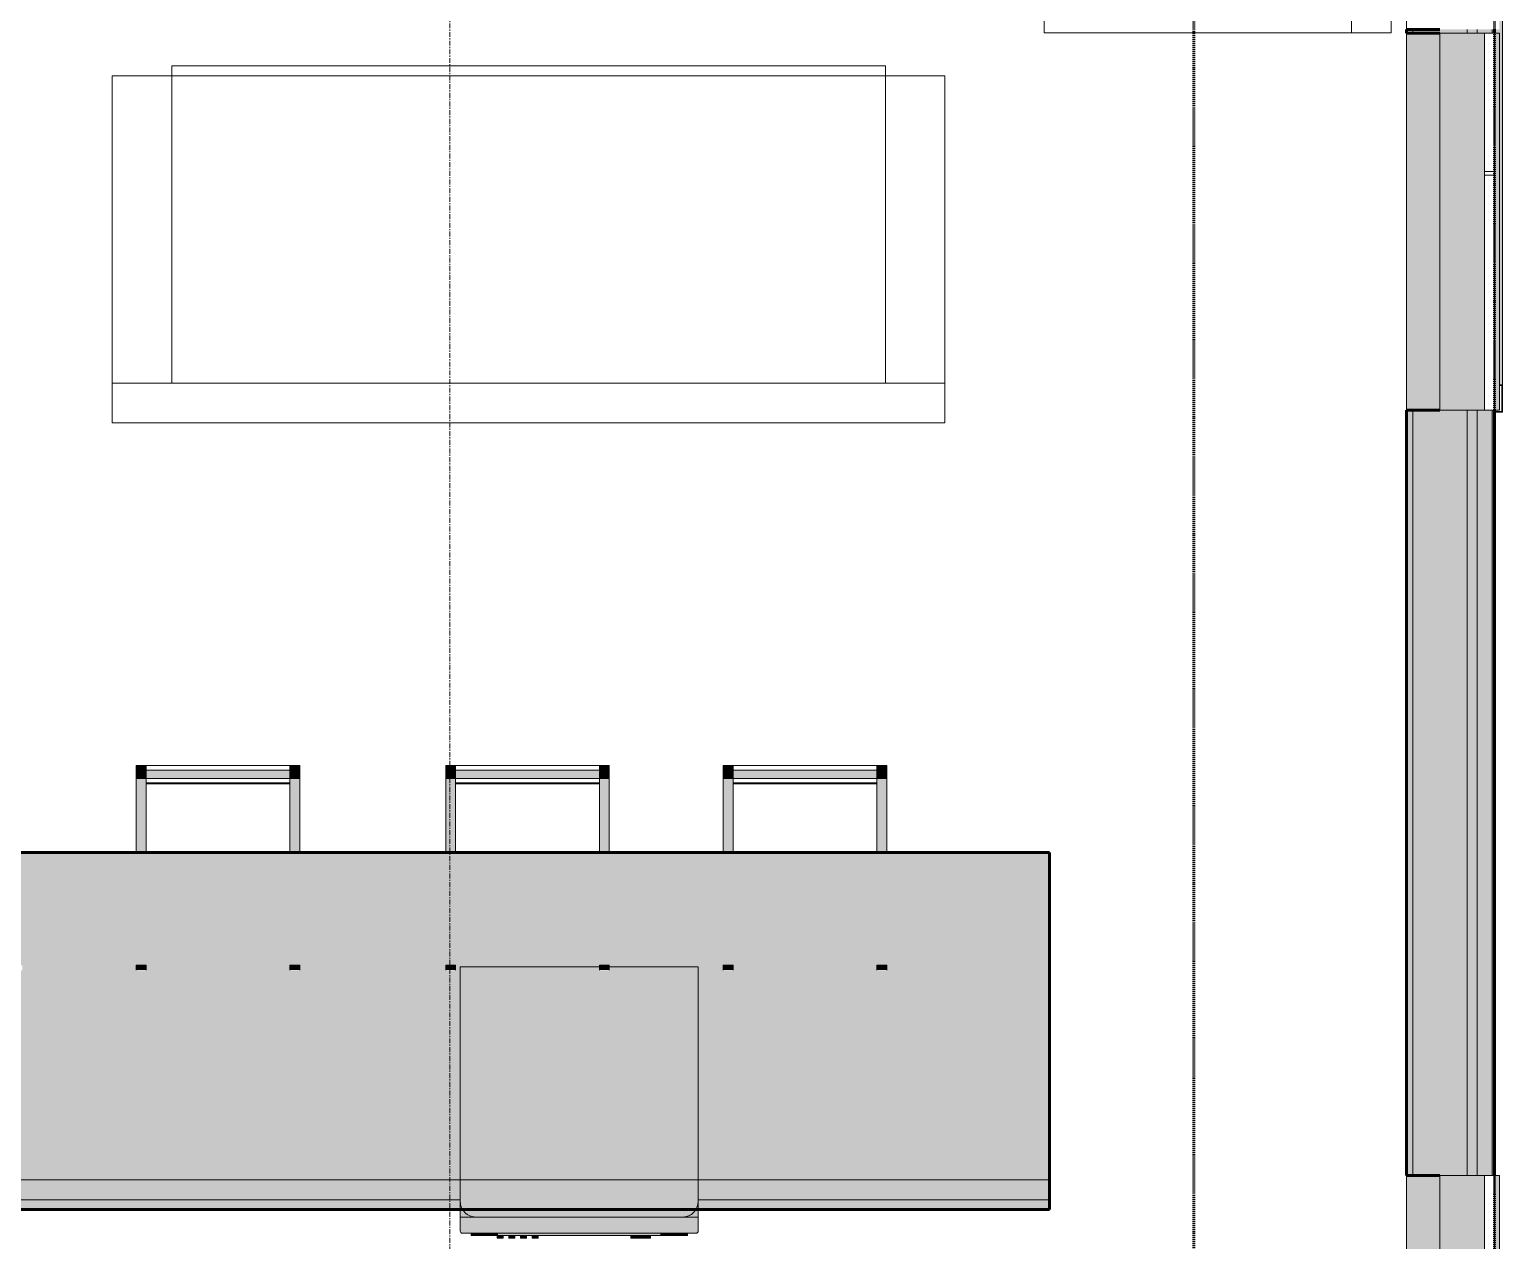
# Model space of a CAD drawing. Header units: inches. Extents: x -4061 to -1937, y 10959 to 12323.
# Drawn here: x -2215.7 to -2067.1, y 11925.8 to 12048 of the extents above; entities that cross this region are included whole.
import ezdxf

# ---------------------------------------------------------------- set-up
doc = ezdxf.new("R2010")
doc.units = ezdxf.units.IN
doc.header["$MEASUREMENT"] = 0
doc.linetypes.add('Dash 1_16_', pattern=[0.125, 0.0625, -0.0625])
doc.linetypes.add('Grid Line 1_2_', pattern=[0.875, 0.5, -0.125, 0.125, -0.125])
for name, color, linetype, lineweight in [('0-1', 7, 'Continuous', 5), ('0-2', 250, 'Continuous', 9), ('A-GLAZ-1', 27, 'Continuous', 18), ('A-GLAZ-2', 7, 'Continuous', 18), ('A-GLAZ-4', 251, 'Continuous', 9), ('A-GLAZ-CWMG-1', 247, 'Continuous', 9), ('A-GLAZ-CWMG-2', 250, 'Continuous', 9), ('A-WALL-1', 8, 'Continuous', 5), ('A-WALL-2', 10, 'Continuous', 60), ('A-WALL-3', 7, 'Continuous', 18), ('A-WALL-4', 254, 'Continuous', 5), ('A-WALL-PATT-2', 55, 'Continuous', 9), ('A-WALL-PATT-3', 43, 'Continuous', 9), ('A-WALL-PATT-4', 53, 'Continuous', 9), ('C-PROP-LINE-2', 91, 'Dash 1_16_', 60), ('I-FURN', 30, 'Continuous', 9), ('I-FURN-1', 250, 'Continuous', 9), ('I-FURN-2', 71, 'Continuous', 9), ('Q-CASE-1', 53, 'Continuous', 9), ('Q-CASE-2', 10, 'Continuous', 60), ('Q-CASE-3', 250, 'Continuous', 9), ('Q-SPCQ-1', 250, 'Continuous', 9), ('Q-SPCQ-2', 55, 'Continuous', 9), ('S-GRID-1', 1, 'Grid Line 1_2_', 9)]:
    doc.layers.add(name, color=color, linetype=linetype, lineweight=lineweight)

# ---------------------------------------------------------------- blocks, each defined once
blk = doc.blocks.new('Couch-Both_Arms-Generic - 1-1352606-ENLARGED RCP - 2ND FLOOR PLAN - EAST')
at = {"layer": 'I-FURN'}
for p, q in [((-42, 13.5), (42, 13.5)), ((-36, 13.5), (-42, 13.5)), ((-42, 13.5), (-42, -17.5)), ((36, 13.5), (-36, 13.5)), ((-36, 13.5), (-36, -18.5)), ((-36, -17.5), (-36, 13.5)), ((36, -18.5), (36, 13.5)), ((42, 13.5), (36, 13.5)), ((36, 13.5), (36, -17.5)), ((42, -17.5), (42, 13.5)), ((-42, -17.5), (-36, -17.5)), ((36, -17.5), (42, -17.5)), ((-36, -18.5), (36, -18.5))]:
    blk.add_line(p, q, dxfattribs=at)
at = {"layer": 'I-FURN-1'}
for p, q in [((42, 17.5), (-42, 17.5)), ((-42, 17.5), (-42, -17.5)), ((42, -17.5), (42, 17.5)), ((-42, -17.5), (42, -17.5))]:
    blk.add_line(p, q, dxfattribs=at)
blk = doc.blocks.new('Couch-Both_Arms-Generic - 2-1352635-ENLARGED RCP - 2ND FLOOR PLAN - EAST')
at = {"layer": 'I-FURN'}
for p, q in [((-24, 13.5), (24, 13.5)), ((-18, 13.5), (-24, 13.5)), ((-24, 13.5), (-24, -17.5)), ((18, 13.5), (-18, 13.5)), ((-18, 13.5), (-18, -18.5)), ((-18, -17.5), (-18, 13.5)), ((18, -18.5), (18, 13.5)), ((24, 13.5), (18, 13.5)), ((18, 13.5), (18, -17.5)), ((24, -17.5), (24, 13.5)), ((-24, -17.5), (-18, -17.5)), ((18, -17.5), (24, -17.5)), ((-18, -18.5), (18, -18.5))]:
    blk.add_line(p, q, dxfattribs=at)
at = {"layer": 'I-FURN-1'}
for p, q in [((24, 17.5), (-24, 17.5)), ((-24, 17.5), (-24, -17.5)), ((24, -17.5), (24, 17.5)), ((-24, -17.5), (24, -17.5))]:
    blk.add_line(p, q, dxfattribs=at)
blk = doc.blocks.new('Dishwasher_15404 - 34_ counter-V22-ENLARGED RCP - 2ND FLOOR PLAN - EAST')
at = {"layer": 'Q-SPCQ-2'}
for points in [[(25.25, -21.66), (25.25, -1.57), (25.17, -1.1), (24.98, -0.71), (24.74, -0.42), (24.46, -0.21), (24.08, -0.05), (23.55, 0), (21.5, 0), (21.5, -24), (23.68, -24), (24.08, -23.95), (24.46, -23.79), (24.83, -23.48), (25.07, -23.15), (25.2, -22.77), (25.25, -22.43)], [(25, -0.74), (24.96, -0.67), (24.98, -0.71)], [(26.87, -23.8), (26.87, -0.15), (26.82, -0.06), (26.68, 0), (25.25, 0), (25.25, -24), (26.73, -23.98), (26.82, -23.94)], [(27.12, -1.09), (26.87, -1.09), (26.87, -2.61), (27.12, -2.61)], [(27.12, -2.61), (26.87, -2.63), (26.87, -3.81), (27.12, -3.81), (27.12, -2.78)], [(27.12, -6.33), (27.12, -3.81), (26.87, -3.81), (26.87, -20.19), (27.12, -20.19), (27.12, -14)], [(27.37, -5.81), (27.37, -4.82), (27.12, -4.82), (27.12, -5.81)], [(27.37, -6.66), (27.37, -5.81), (27.12, -5.81), (27.12, -6.79), (27.37, -6.79), (27.37, -6.76)], [(27.37, -16.15), (27.12, -16.15), (27.12, -16.74), (27.37, -16.74)], [(27.37, -17.92), (27.37, -17.33), (27.12, -17.33), (27.12, -17.92)], [(27.37, -19.1), (27.37, -18.51), (27.12, -18.51), (27.12, -19.1)], [(27.12, -20.19), (26.87, -20.19), (26.87, -21.39), (27.12, -21.39), (27.12, -20.48)], [(27.37, -20.15), (27.37, -19.69), (27.12, -19.69), (27.12, -20.28), (27.37, -20.28), (27.37, -20.19)], [(27.12, -22.91), (27.12, -21.39), (26.87, -21.39), (26.9, -22.91)]]:
    blk.add_hatch(color=256, dxfattribs=at).paths.add_polyline_path(points, flags=0)
h = blk.add_hatch(color=256, dxfattribs=at)
h.paths.add_polyline_path([(25.25, -24), (25.25, -22.43), (25.2, -22.83), (24.96, -23.33), (24.74, -23.58), (24.46, -23.79), (24.08, -23.95), (23.68, -24), (24.75, -24)], flags=0)
h.paths.add_polyline_path([(25.25, -1), (25.25, 0), (23.68, 0), (24.08, -0.05), (24.46, -0.21), (24.83, -0.52), (25.04, -0.79), (25.22, -1.25), (25.25, -1.31), (25.25, -1.17)], flags=0)
at = {"layer": 'Q-SPCQ-1'}
for p, q in [((0, -8.97), (0, 0)), ((0, 0), (23.68, 0)), ((23.68, 0), (25.25, 0)), ((25.25, 0), (26.68, 0)), ((25.25, 0), (25.25, -1.57)), ((26.87, -0.2), (26.87, -23.8)), ((27.12, -1.09), (26.87, -1.09)), ((27.12, -2.61), (27.12, -1.09)), ((25.25, -1.57), (25.25, -22.43)), ((27.12, -3.81), (27.12, -2.61)), ((27.12, -20.19), (27.12, -3.81)), ((27.37, -4.82), (27.12, -4.82)), ((27.37, -5.81), (27.37, -4.82)), ((27.37, -6.79), (27.37, -5.81)), ((27.12, -6.79), (27.37, -6.79)), ((0, -24), (0, -9.97)), ((27.37, -16.15), (27.12, -16.15)), ((27.37, -16.74), (27.37, -16.15)), ((27.37, -16.74), (27.12, -16.74)), ((27.37, -17.33), (27.12, -17.33)), ((27.37, -17.92), (27.37, -17.33)), ((27.37, -17.92), (27.12, -17.92)), ((27.37, -18.51), (27.12, -18.51)), ((27.37, -19.1), (27.12, -19.1)), ((27.37, -19.1), (27.37, -18.51)), ((27.37, -19.69), (27.12, -19.69)), ((27.12, -21.39), (27.12, -20.19)), ((27.37, -20.28), (27.12, -20.28)), ((27.37, -20.28), (27.37, -19.69)), ((27.12, -22.91), (27.12, -21.39)), ((25.25, -22.43), (25.25, -24)), ((27.12, -22.91), (26.87, -22.91)), ((23.68, -24), (0, -24)), ((25.25, -24), (23.68, -24)), ((26.68, -24), (25.25, -24))]:
    blk.add_line(p, q, dxfattribs=at)
for centre, radius, start, end in [((26.68, -0.2), 0.197, 0, 90), ((23.68, -1.57), 1.57, 0, 90), ((23.68, -1.57), 1.57, 32.077, 42.3359), ((23.68, -1.57), 1.57, 17.8182, 27.5266), ((23.68, -1.57), 1.57, 0, 13.6425), ((26.68, -0.2), 0.197, 15, 75), ((23.68, -22.43), 1.57, 270, 0), ((23.68, -22.43), 1.57, 317.6641, 327.923), ((23.68, -22.43), 1.57, 332.4734, 342.1818), ((23.68, -22.43), 1.57, 346.3575, 0), ((26.68, -23.8), 0.197, 270, 0)]:
    blk.add_arc(centre, radius, start, end, dxfattribs=at)
blk = doc.blocks.new('OD_CW_Base Cabinet - OD_CW_Base Cabinet-2044984-ENLARGED RCP - 2ND FLOOR PLAN - EAST')
at = {"layer": 'Q-CASE-1'}
h = blk.add_hatch(color=256, dxfattribs=at)
h.paths.add_polyline_path([(36.19, 12), (0.74, 12), (0.74, 11), (36.19, 11), (36.19, 11.96)], flags=0)
h.paths.add_polyline_path([(134.49, 12), (60.19, 12), (60.19, 11), (138.27, 11), (138.27, 12)], flags=0)
h = blk.add_hatch(color=256, dxfattribs=at)
h.paths.add_polyline_path([(11.86, 11), (0.74, 11), (0.74, 9), (36.19, 9), (36.19, 11), (27.19, 11)], flags=0)
h.paths.add_polyline_path([(134.49, 11), (60.19, 11), (60.19, 9), (138.27, 9), (138.27, 11)], flags=0)
h = blk.add_hatch(color=256, dxfattribs=at)
h.paths.add_polyline_path([(73.18, 9), (0.74, 9), (0.74, -24), (138.27, -24), (138.27, 9), (76.38, 9)], flags=0)
h.paths.add_polyline_path([(92.88, -12.14), (92.88, -12.64), (91.88, -12.64), (91.88, -12.14)], flags=0)
h.paths.add_polyline_path([(77.38, -12.14), (77.38, -12.64), (76.38, -12.64), (76.38, -12.14)], flags=0)
h.paths.add_polyline_path([(120.88, -12.14), (120.88, -12.64), (119.88, -12.64), (119.88, -12.14)], flags=0)
h.paths.add_polyline_path([(61.66, -12.14), (61.66, -12.64), (60.66, -12.64), (60.66, -12.14)], flags=0)
h.paths.add_polyline_path([(105.38, -12.14), (105.38, -12.64), (104.38, -12.64), (104.38, -12.14)], flags=0)
h.paths.add_polyline_path([(46.16, -12.14), (46.16, -12.64), (45.16, -12.64), (45.16, -12.14)], flags=0)
h.paths.add_polyline_path([(33.66, -12.14), (33.66, -12.64), (32.66, -12.64), (32.66, -12.14)], flags=0)
h.paths.add_polyline_path([(18.16, -12.14), (18.16, -12.64), (17.16, -12.64), (17.16, -12.14)], flags=0)
at = {"layer": 'Q-CASE-2'}
for p, q in [((0.74, -24), (0.74, 12)), ((0.74, 12), (138.27, 12)), ((138.27, 12), (138.27, -24)), ((138.27, -24), (0.74, -24))]:
    blk.add_line(p, q, dxfattribs=at)
at = {"layer": 'Q-CASE-3'}
for p, q in [((0.74, 12), (0.74, 11)), ((36.19, 12), (0.74, 12)), ((138.27, 12), (60.19, 12)), ((138.27, 11), (138.27, 12)), ((36.19, 11), (0.74, 11)), ((0.74, 11), (0.74, 9)), ((36.19, 11), (0.74, 11)), ((138.27, 11), (60.19, 11)), ((138.27, 11), (60.19, 11)), ((138.27, 9), (138.27, 11)), ((0.74, 9), (0.74, -24)), ((138.27, 9), (0.74, 9)), ((138.27, -24), (138.27, 9)), ((138.27, -24), (0.74, -24))]:
    blk.add_line(p, q, dxfattribs=at)
blk = doc.blocks.new('Bar_Stool_6722_1_ - Bar_Stool_6722_1_-V20-ENLARGED RCP - 2ND FLOOR PLAN - EAST')
at = {"layer": 'I-FURN-2'}
for points in [[(16, 0), (15.5, 0), (15.5, -0.75), (16.5, -0.75), (16.5, 0)], [(0, 0), (0, -0.75), (1, -0.75), (1, 0)], [(0, -0.75), (0, -1.3), (1, -1.3), (1, -0.75)], [(0, -1.3), (0, -8.78), (1, -8.78), (1, -1.3)], [(15.5, -0.46), (1, -0.46), (1, -1.3), (15.5, -1.3), (15.5, -0.75)], [(15.5, -0.75), (15.5, -1.3), (16.5, -1.3), (16.5, -0.75), (16, -0.75)], [(15.5, -1.3), (15.5, -8.78), (16.5, -8.78), (16.5, -1.3), (16, -1.3)], [(0, -20.13), (0, -20.14), (1, -20.13)], [(0, -20.14), (0, -20.63), (1, -20.63), (1, -20.14)], [(15.5, -20.13), (15.5, -20.14), (16.5, -20.13)], [(15.5, -20.14), (15.5, -20.63), (16.5, -20.63), (16.5, -20.14)]]:
    blk.add_hatch(color=256, dxfattribs=at).paths.add_polyline_path(points, flags=0)
at = {"layer": 'I-FURN-1'}
for p, q in [((0, 0), (0, -0.75)), ((0, 0), (1, 0)), ((1, -0.75), (1, 0)), ((0, -0.75), (0, -1.3)), ((1, -0.75), (0, -0.75)), ((0, -1.3), (0, -8.78)), ((1, -1.3), (0, -1.3)), ((15.5, 0), (1, 0)), ((15.5, -0.46), (1, -0.46)), ((1, -1.3), (1, -0.75)), ((1, -1.3), (15.5, -1.3)), ((1, -8.78), (1, -1.3)), ((15.5, 0), (15.5, -0.75)), ((15.5, 0), (16.5, 0)), ((15.5, -0.75), (15.5, -1.3)), ((16.5, -0.75), (15.5, -0.75)), ((15.5, -1.3), (15.5, -8.78)), ((16.5, -1.3), (15.5, -1.3)), ((16.5, -0.75), (16.5, 0)), ((16.5, -1.3), (16.5, -0.75)), ((16.5, -8.78), (16.5, -1.3)), ((15.5, -1.73), (1, -1.73)), ((15.5, -1.83), (1, -1.83)), ((0, -20.14), (0, -20.63)), ((1, -20.14), (0, -20.14)), ((1, -20.63), (1, -20.14)), ((15.5, -20.14), (15.5, -20.63)), ((16.5, -20.14), (15.5, -20.14)), ((16.5, -20.63), (16.5, -20.14))]:
    blk.add_line(p, q, dxfattribs=at)
blk = doc.blocks.new('Bar_Stool_6722_1_ - Bar_Stool_6722_1_-V14-ENLARGED RCP - 2ND FLOOR PLAN - EAST')
at = {"layer": 'I-FURN-2'}
for points in [[(1, 20.63), (0, 20.63), (0, 20.14), (1, 20.14)], [(16.5, 20.63), (15.5, 20.63), (15.5, 20.14), (16.5, 20.14)], [(16.5, 20.13), (16.5, 20.14), (16.05, 20.13)], [(1, 1.3), (1, 8.78), (0, 8.78), (0, 1.3)], [(16.5, 8.08), (16.5, 8.78), (15.5, 8.78), (15.5, 1.3), (16.5, 1.3)], [(1, 0.75), (1, 1.3), (0, 1.3), (0, 0.75), (1, 0.75)], [(1, 0.46), (1, 0.75), (0, 0.75), (0, 0), (1, 0)], [(15.5, 0.94), (15.5, 1.3), (1, 1.3), (1, 0.46), (15.5, 0.46), (15.5, 0.75)], [(16.5, 0.75), (16.5, 1.3), (15.5, 1.3), (15.5, 0.75), (16.05, 0.75)], [(16.5, 0), (16.5, 0.75), (15.5, 0.75), (15.5, 0), (16.05, 0)]]:
    blk.add_hatch(color=256, dxfattribs=at).paths.add_polyline_path(points, flags=0)
at = {"layer": 'I-FURN-1'}
for p, q in [((0, 20.63), (0, 20.14)), ((0, 20.14), (1, 20.14)), ((1, 20.14), (1, 20.63)), ((15.5, 20.63), (15.5, 20.14)), ((15.5, 20.14), (16.5, 20.14)), ((16.5, 20.14), (16.5, 20.63)), ((0, 8.78), (0, 1.3)), ((1, 1.3), (1, 8.78)), ((15.5, 8.78), (15.5, 1.3)), ((16.5, 1.3), (16.5, 8.78)), ((1, 1.83), (15.5, 1.83)), ((1, 1.73), (15.5, 1.73)), ((0, 1.3), (1, 1.3)), ((0, 1.3), (0, 0.75)), ((0, 0.75), (0, 0)), ((0, 0.75), (1, 0.75)), ((15.5, 1.3), (1, 1.3)), ((1, 0.75), (1, 1.3)), ((1, 0), (1, 0.75)), ((1, 0.46), (15.5, 0.46)), ((15.5, 1.3), (16.5, 1.3)), ((15.5, 1.3), (15.5, 0.75)), ((15.5, 0.75), (15.5, 0)), ((15.5, 0.75), (16.5, 0.75)), ((16.5, 0), (15.5, 0)), ((16.5, 0.75), (16.5, 1.3)), ((16.5, 0), (16.5, 0.75)), ((1, 0), (0, 0)), ((1, 0), (15.5, 0))]:
    blk.add_line(p, q, dxfattribs=at)
blk = doc.blocks.new('Bar_Stool_6722_1_ - Bar_Stool_6722_1_-V15-ENLARGED RCP - 2ND FLOOR PLAN - EAST')
at = {"layer": 'I-FURN-2'}
for points in [[(1, 20.63), (0, 20.63), (0, 20.14), (1, 20.14)], [(16.5, 20.63), (15.5, 20.63), (15.5, 20.14), (16.5, 20.14)], [(1, 1.3), (1, 8.78), (0, 8.78), (0, 1.3)], [(16.5, 1.3), (16.5, 8.78), (15.5, 8.78), (15.5, 1.3)], [(1, 0.75), (1, 1.3), (0, 1.3), (0, 0.75), (1, 0.75)], [(1, 0.46), (1, 0.75), (0, 0.75), (0, 0), (1, 0)], [(15.5, 0.94), (15.5, 1.3), (1, 1.3), (1, 0.46), (15.5, 0.46), (15.5, 0.75)], [(16.5, 1.3), (15.5, 1.3), (15.5, 0.75), (16.5, 0.75), (16.5, 0.94)], [(16.5, 0.46), (16.5, 0.75), (15.5, 0.75), (15.5, 0), (16.5, 0)]]:
    blk.add_hatch(color=256, dxfattribs=at).paths.add_polyline_path(points, flags=0)
at = {"layer": 'I-FURN-1'}
for p, q in [((0, 20.63), (0, 20.14)), ((0, 20.14), (1, 20.14)), ((1, 20.14), (1, 20.63)), ((15.5, 20.63), (15.5, 20.14)), ((15.5, 20.14), (16.5, 20.14)), ((16.5, 20.14), (16.5, 20.63)), ((0, 8.78), (0, 1.3)), ((1, 1.3), (1, 8.78)), ((15.5, 8.78), (15.5, 1.3)), ((16.5, 1.3), (16.5, 8.78)), ((1, 1.83), (15.5, 1.83)), ((1, 1.73), (15.5, 1.73)), ((0, 1.3), (1, 1.3)), ((0, 1.3), (0, 0.75)), ((0, 0.75), (0, 0)), ((0, 0.75), (1, 0.75)), ((15.5, 1.3), (1, 1.3)), ((1, 0.75), (1, 1.3)), ((1, 0), (1, 0.75)), ((1, 0.46), (15.5, 0.46)), ((15.5, 1.3), (16.5, 1.3)), ((15.5, 1.3), (15.5, 0.75)), ((15.5, 0.75), (15.5, 0)), ((15.5, 0.75), (16.5, 0.75)), ((16.5, 0), (15.5, 0)), ((16.5, 0.75), (16.5, 1.3)), ((16.5, 0), (16.5, 0.75)), ((1, 0), (0, 0)), ((1, 0), (15.5, 0))]:
    blk.add_line(p, q, dxfattribs=at)
blk = doc.blocks.new('CTR - 1st Phase - Unit Layouts_rvt-1-ENLARGED RCP - 2ND FLOOR PLAN - EAST')
at = {"layer": '0-2'}
for name, p, rotation in [('Couch-Both_Arms-Generic - 2-1352635-ENLARGED RCP - 2ND FLOOR PLAN - EAST', (-2095.86, 12071.64), 270.0000000000076), ('Couch-Both_Arms-Generic - 1-1352606-ENLARGED RCP - 2ND FLOOR PLAN - EAST', (-2165.36, 12025.81), 180), ('Bar_Stool_6722_1_ - Bar_Stool_6722_1_-V15-ENLARGED RCP - 2ND FLOOR PLAN - EAST', (-2157.22, 11973.73), 180), ('Bar_Stool_6722_1_ - Bar_Stool_6722_1_-V14-ENLARGED RCP - 2ND FLOOR PLAN - EAST', (-2129.22, 11973.73), 180), ('OD_CW_Base Cabinet - OD_CW_Base Cabinet-2044984-ENLARGED RCP - 2ND FLOOR PLAN - EAST', (-2112.06, 11940.95), 180), ('Dishwasher_15404 - 34_ counter-V22-ENLARGED RCP - 2ND FLOOR PLAN - EAST', (-2148.25, 11953.45), 270.0000000001183)]:
    blk.add_blockref(name, p, dxfattribs=dict(at, rotation=rotation))
blk.add_blockref('Bar_Stool_6722_1_ - Bar_Stool_6722_1_-V20-ENLARGED RCP - 2ND FLOOR PLAN - EAST', (-2204.94, 11973.73), dxfattribs=at)
blk = doc.blocks.new('Rectangular Mullion - Profile_Polycarbonate_Lower-1873244-ENLARGED RCP - 2ND FLOOR PLAN - EAST')
at = {"layer": 'A-GLAZ-CWMG-1'}
blk.add_hatch(color=256, dxfattribs=at).paths.add_polyline_path([(-2067.11, 12012.14), (-2067.11, 12114.34), (-2067.92, 12114.34), (-2067.92, 12086), (-2067.42, 12086), (-2067.42, 12047.98), (-2067.92, 12047.98), (-2067.92, 12047.6), (-2067.42, 12047.6), (-2067.42, 12012.14)], flags=0)
at = {"layer": 'A-GLAZ-CWMG-2'}
for p, q in [((-2067.11, 12114.34), (-2067.92, 12114.34)), ((-2067.11, 12012.14), (-2067.11, 12114.34)), ((-2067.42, 12012.14), (-2067.11, 12012.14))]:
    blk.add_line(p, q, dxfattribs=at)
blk = doc.blocks.new('Rectangular Mullion - Profile_Polycarbonate_right-1739823-ENLARGED RCP - 2ND FLOOR PLAN - EAST')
at = {"layer": 'A-GLAZ-CWMG-1'}
blk.add_hatch(color=256, dxfattribs=at).paths.add_polyline_path([(0, 1.29), (-2.75, 1.29), (-2.72, 0.97), (-2.69, 0.97), (-2.69, 1.22), (-0.06, 1.22), (-0.04, 0.47), (0, 0.47), (0, 1.22)], flags=0)
at = {"layer": 'A-GLAZ-CWMG-2'}
for p, q in [((-2.75, 0.97), (-2.75, 1.29)), ((-2.75, 1.29), (0, 1.29)), ((-0.06, 1.22), (-2.69, 1.22)), ((-2.69, 1.22), (-2.69, 0.97)), ((-0.06, 0.47), (-0.06, 1.22)), ((0, 1.29), (0, 0.47))]:
    blk.add_line(p, q, dxfattribs=at)
blk = doc.blocks.new('_THE_ WINDOW _ DOOR - Window - 2nd Floor - small-2154622-ENLARGED RCP - 2ND FLOOR PLAN - EAST')
at = {"layer": 'A-GLAZ-1'}
h = blk.add_hatch(color=256, dxfattribs=at)
h.paths.add_polyline_path([(-2.37, -1.06), (19.01, -1.03), (19.01, 3.44), (-19.01, 3.44), (-19.01, -1.06)], flags=0)
h.paths.add_polyline_path([(19.01, 4.44), (19.01, 4.94), (-19.01, 4.94), (-19.01, 4.44)], flags=0)
at = {"layer": 'A-GLAZ-4'}
h = blk.add_hatch(dxfattribs=at)
h.set_pattern_fill('FP_10', color=256, style=0, pattern_type=2)
h.set_pattern_definition([(0, (25.74, -0.166), (-38.4, -76.8), [0.392, -38.007]), (0, (25.74, -0.56), (-38.4, -76.8), [0.392, -38.007]), (0, (25.74, -9.766), (-38.4, -76.8), [0.392, -38.007]), (0, (25.74, -10.16), (-38.4, -76.8), [0.392, -38.007]), (0, (25.74, -19.366), (-38.4, -76.8), [0.392, -38.007]), (0, (25.74, -19.76), (-38.4, -76.8), [0.392, -38.007]), (0, (25.74, -28.966), (-38.4, -76.8), [0.392, -38.007]), (0, (25.74, -29.36), (-38.4, -76.8), [0.392, -38.007]), (0, (25.74, -38.566), (-38.4, -76.8), [0.393, -38.008]), (0, (25.74, -38.96), (-38.4, -76.8), [0.393, -38.008]), (0, (25.74, -48.166), (-38.4, -76.8), [0.393, -38.008]), (0, (25.74, -48.56), (-38.4, -76.8), [0.393, -38.008]), (0, (25.74, -57.766), (-38.4, -76.8), [0.393, -38.008]), (0, (25.74, -58.16), (-38.4, -76.8), [0.393, -38.008]), (0, (25.74, -67.366), (-38.4, -76.8), [0.393, -38.008]), (0, (25.74, -67.76), (-38.4, -76.8), [0.393, -38.008]), (0, (60.64, -0.166), (-38.4, -76.8), [0.392, -38.007]), (0, (60.64, -0.56), (-38.4, -76.8), [0.392, -38.007]), (0, (60.64, -9.766), (-38.4, -76.8), [0.392, -38.007]), (0, (60.64, -10.16), (-38.4, -76.8), [0.392, -38.007]), (0, (60.64, -19.366), (-38.4, -76.8), [0.392, -38.007]), (0, (60.64, -19.76), (-38.4, -76.8), [0.392, -38.007]), (0, (60.64, -28.966), (-38.4, -76.8), [0.392, -38.007]), (0, (60.64, -29.36), (-38.4, -76.8), [0.392, -38.007]), (0, (60.64, -38.566), (-38.4, -76.8), [0.392, -38.007]), (0, (60.64, -38.96), (-38.4, -76.8), [0.392, -38.007]), (0, (60.64, -48.166), (-38.4, -76.8), [0.392, -38.007]), (0, (60.64, -48.56), (-38.4, -76.8), [0.392, -38.007]), (0, (60.64, -57.766), (-38.4, -76.8), [0.392, -38.007]), (0, (60.64, -58.16), (-38.4, -76.8), [0.392, -38.007]), (0, (60.64, -67.366), (-38.4, -76.8), [0.392, -38.007]), (0, (60.64, -67.76), (-38.4, -76.8), [0.392, -38.007]), (270, (24, 4.438), (-38.4, -2e-15), [76.8, 0, 0, 0]), (270, (24.375, 4.438), (-38.4, -2e-15), [76.8, 0, 0, 0]), (270, (25.74, -0.166), (-38.4, -2e-15), [0.392, -76.407]), (270, (25.74, -9.766), (-38.4, -2e-15), [0.392, -76.407]), (270, (25.74, -19.366), (-38.4, -2e-15), [0.392, -76.407]), (270, (25.74, -28.966), (-38.4, -2e-15), [0.392, -76.407]), (270, (25.74, -38.566), (-38.4, -2e-15), [0.392, -76.407]), (270, (25.74, -48.166), (-38.4, -2e-15), [0.392, -76.407]), (270, (25.74, -57.766), (-38.4, -2e-15), [0.392, -76.407]), (270, (25.74, -67.366), (-38.4, -2e-15), [0.392, -76.407]), (270, (26.134, -0.166), (-38.4, -2e-15), [0.392, -76.407]), (270, (26.134, -9.766), (-38.4, -2e-15), [0.392, -76.407]), (270, (26.134, -19.366), (-38.4, -2e-15), [0.392, -76.407]), (270, (26.134, -28.966), (-38.4, -2e-15), [0.392, -76.407]), (270, (26.134, -38.566), (-38.4, -2e-15), [0.392, -76.407]), (270, (26.134, -48.166), (-38.4, -2e-15), [0.392, -76.407]), (270, (26.134, -57.766), (-38.4, -2e-15), [0.392, -76.407]), (270, (26.134, -67.366), (-38.4, -2e-15), [0.392, -76.407]), (270, (60.64, -0.166), (-38.4, -2e-15), [0.392, -76.407]), (270, (60.64, -9.766), (-38.4, -2e-15), [0.393, -76.408]), (270, (60.64, -19.366), (-38.4, -2e-15), [0.393, -76.408]), (270, (60.64, -28.966), (-38.4, -2e-15), [0.392, -76.407]), (270, (60.64, -38.566), (-38.4, -2e-15), [0.392, -76.407]), (270, (60.64, -48.166), (-38.4, -2e-15), [0.392, -76.407]), (270, (60.64, -57.766), (-38.4, -2e-15), [0.392, -76.407]), (270, (60.64, -67.366), (-38.4, -2e-15), [0.392, -76.407]), (270, (61.034, -0.166), (-38.4, -2e-15), [0.392, -76.407]), (270, (61.034, -9.766), (-38.4, -2e-15), [0.393, -76.408]), (270, (61.034, -19.366), (-38.4, -2e-15), [0.393, -76.408]), (270, (61.034, -28.966), (-38.4, -2e-15), [0.392, -76.407]), (270, (61.034, -38.566), (-38.4, -2e-15), [0.392, -76.407]), (270, (61.034, -48.166), (-38.4, -2e-15), [0.392, -76.407]), (270, (61.034, -57.766), (-38.4, -2e-15), [0.392, -76.407]), (270, (61.034, -67.366), (-38.4, -2e-15), [0.392, -76.407]), (180, (62.4, 4.44), (-38.4, -76.8), [38.025, -0.375]), (180, (62.4, -5.16), (-38.4, -76.8), [38.025, -0.375]), (180, (62.4, -14.76), (-38.4, -76.8), [38.025, -0.375]), (180, (62.4, -24.36), (-38.4, -76.8), [38.025, -0.375]), (180, (62.4, -33.96), (-38.4, -76.8), [38.025, -0.375]), (180, (62.4, -43.56), (-38.4, -76.8), [38.025, -0.375]), (180, (62.4, -53.16), (-38.4, -76.8), [38.025, -0.375]), (180, (62.4, -62.76), (-38.4, -76.8), [38.025, -0.375])])
h.paths.add_polyline_path([(19.01, 3.44), (19.01, 4.44), (-19.01, 4.44), (-19.01, 3.44), (-17.76, 3.44)], flags=0)
at = {"layer": 'A-GLAZ-2'}
for p, q in [((-19.01, 4.94), (-19.01, 4.44)), ((-19.01, 4.94), (19.01, 4.94)), ((19.01, 4.94), (19.01, 4.44)), ((19.01, 4.44), (-19.01, 4.44)), ((-19.01, 4.44), (-19.01, 3.44)), ((-19.01, 3.44), (-19.01, -1.06)), ((-19.01, 3.44), (19.01, 3.44)), ((19.01, 4.44), (19.01, 3.44)), ((19.01, 3.44), (19.01, -1.06)), ((-19.01, -1.06), (19.01, -1.06))]:
    blk.add_line(p, q, dxfattribs=at)
blk = doc.blocks.new('CTR - 1st Phase - Shell_rvt-1-ENLARGED RCP - 2ND FLOOR PLAN - EAST')
at = {"layer": 'A-WALL-1'}
h = blk.add_hatch(color=256, dxfattribs=at)
h.paths.add_polyline_path([(-2069.58, 11249.14), (-2068.17, 11249.14), (-2068.17, 11279.98), (-2069.67, 11279.98), (-2069.67, 11249.14)], flags=0)
h.paths.add_polyline_path([(-2068.92, 11318), (-2068.17, 11318), (-2068.17, 11395.18), (-2069.67, 11395.18), (-2069.67, 11318)], flags=0)
h.paths.add_polyline_path([(-2068.17, 11433.2), (-2068.17, 11433.58), (-2069.67, 11433.58), (-2069.67, 11433.2), (-2068.92, 11433.2)], flags=0)
h.paths.add_polyline_path([(-2069.67, 11471.6), (-2068.17, 11471.6), (-2068.17, 11510.38), (-2069.67, 11510.38), (-2069.67, 11474.21)], flags=0)
h.paths.add_polyline_path([(-2068.17, 11548.4), (-2068.17, 11587.18), (-2069.67, 11587.18), (-2069.67, 11548.4), (-2068.92, 11548.4)], flags=0)
h.paths.add_polyline_path([(-2068.17, 11625.2), (-2068.17, 11625.58), (-2069.67, 11625.58), (-2069.67, 11625.2), (-2068.92, 11625.2)], flags=0)
h.paths.add_polyline_path([(-2068.92, 11663.6), (-2068.17, 11663.6), (-2068.17, 11702.38), (-2069.67, 11702.38), (-2069.67, 11663.6)], flags=0)
h.paths.add_polyline_path([(-2069.67, 11740.4), (-2068.17, 11740.4), (-2068.17, 11740.78), (-2069.67, 11740.78)], flags=0)
h.paths.add_polyline_path([(-2068.17, 11778.8), (-2068.17, 11817.58), (-2069.67, 11817.58), (-2069.67, 11778.8), (-2068.92, 11778.8)], flags=0)
h.paths.add_polyline_path([(-2068.92, 11855.6), (-2068.17, 11855.6), (-2068.17, 11894.38), (-2069.67, 11894.38), (-2069.67, 11855.6)], flags=0)
h.paths.add_polyline_path([(-2068.92, 11932.4), (-2068.17, 11932.4), (-2068.17, 12009.58), (-2069.67, 12009.58), (-2069.67, 11932.4)], flags=0)
h.paths.add_polyline_path([(-2068.17, 12047.6), (-2068.17, 12047.98), (-2069.67, 12047.98), (-2069.67, 12047.6), (-2068.92, 12047.6)], flags=0)
h.paths.add_polyline_path([(-2069.67, 12086), (-2068.17, 12086), (-2068.17, 12116.84), (-2069.67, 12116.84), (-2069.67, 12107.03)], flags=0)
for points in [[(-2076.8, 12009.58), (-2073.42, 12009.58), (-2073.42, 12047.6), (-2076.8, 12047.6), (-2076.8, 12012.31)], [(-2073.42, 11894.38), (-2073.42, 11932.4), (-2076.8, 11932.4), (-2076.8, 11894.38), (-2076.17, 11894.38)]]:
    blk.add_hatch(color=256, dxfattribs=at).paths.add_polyline_path(points, flags=0)
at = {"layer": 'A-WALL-4'}
h = blk.add_hatch(color=256, dxfattribs=at)
h.paths.add_polyline_path([(-2067.92, 11247.64), (-2067.92, 11279.98), (-2068.17, 11279.98), (-2068.17, 11247.64)], flags=0)
h.paths.add_polyline_path([(-2068.17, 11318), (-2067.92, 11318), (-2067.92, 11395.18), (-2068.17, 11395.18), (-2068.17, 11323.87)], flags=0)
h.paths.add_polyline_path([(-2067.92, 11433.2), (-2067.92, 11433.58), (-2068.17, 11433.58), (-2068.17, 11433.2)], flags=0)
h.paths.add_polyline_path([(-2068.17, 11471.6), (-2067.92, 11471.6), (-2067.92, 11510.38), (-2068.17, 11510.38), (-2068.17, 11474.21)], flags=0)
h.paths.add_polyline_path([(-2068.17, 11548.4), (-2067.92, 11548.4), (-2067.92, 11587.18), (-2068.17, 11587.18), (-2068.17, 11549.37)], flags=0)
h.paths.add_polyline_path([(-2067.92, 11625.2), (-2067.92, 11625.58), (-2068.17, 11625.58), (-2068.17, 11625.2)], flags=0)
h.paths.add_polyline_path([(-2068.17, 11663.6), (-2067.92, 11663.6), (-2067.92, 11702.38), (-2068.17, 11702.38), (-2068.17, 11699.7)], flags=0)
h.paths.add_polyline_path([(-2067.92, 11740.4), (-2067.92, 11740.78), (-2068.17, 11740.78), (-2068.17, 11740.4)], flags=0)
h.paths.add_polyline_path([(-2067.92, 11778.8), (-2067.92, 11817.58), (-2068.17, 11817.58), (-2068.17, 11778.8)], flags=0)
h.paths.add_polyline_path([(-2067.92, 11855.6), (-2067.92, 11894.38), (-2068.17, 11894.38), (-2068.17, 11855.6)], flags=0)
h.paths.add_polyline_path([(-2068.17, 11932.4), (-2067.92, 11932.4), (-2067.92, 12009.58), (-2068.17, 12009.58), (-2068.17, 12000.37)], flags=0)
h.paths.add_polyline_path([(-2068.17, 12047.6), (-2067.92, 12047.6), (-2067.92, 12047.98), (-2068.17, 12047.98)], flags=0)
h.paths.add_polyline_path([(-2067.92, 12086), (-2067.92, 12118.34), (-2068.17, 12118.34), (-2068.17, 12086)], flags=0)
at = {"layer": 'A-WALL-PATT-2'}
h = blk.add_hatch(dxfattribs=at)
h.set_pattern_fill('FP_1', color=256, style=0, pattern_type=2)
h.set_pattern_definition([(0, (0, 0), (20.48, 5.12), [0.845, -14.515, 0.845, -14.515, -81.92]), (0, (0, 0), (20.48, 5.12), [-30.72, 0.845, -29.875, 0.845, -14.515, -35.84]), (0, (0, 0), (20.48, 5.12), [-76.8, 0.845, -9.395, 0.845, -24.755]), (120, (7.68, 2.56), (-14.67405, 15.1762003), [0.845, -14.515, 0.845, -14.515, -81.92]), (120, (7.68, 2.56), (-14.67405, 15.1762003), [-30.72, 0.845, -29.875, 0.845, -14.515, -35.84]), (120, (7.68, 2.56), (-14.67405, 15.1762003), [-76.8, 0.845, -9.395, 0.845, -24.755]), (240, (10.24, 12.8), (-5.80595, -20.2962003), [0.845, -14.515, 0.845, -14.515, -81.92]), (240, (10.24, 12.8), (-5.80595, -20.2962003), [-30.72, 0.845, -29.875, 0.845, -14.515, -35.84]), (240, (10.24, 12.8), (-5.80595, -20.2962003), [-76.8, 0.845, -9.395, 0.845, -24.755])])
h.paths.add_polyline_path([(-2076.17, 11256.26), (-2076.17, 11279.98), (-2076.8, 11279.98), (-2076.8, 11256.26)], flags=0)
h.paths.add_polyline_path([(-2076.8, 11318), (-2076.17, 11318), (-2076.17, 11395.18), (-2076.8, 11395.18), (-2076.8, 11323.87)], flags=0)
h.paths.add_polyline_path([(-2076.8, 11433.2), (-2076.17, 11433.2), (-2076.17, 11433.58), (-2076.8, 11433.58)], flags=0)
h.paths.add_polyline_path([(-2076.17, 11471.6), (-2076.17, 11509.02), (-2076.8, 11509.02), (-2076.8, 11471.6)], flags=0)
h.paths.add_polyline_path([(-2076.17, 11552.17), (-2076.17, 11587.18), (-2076.8, 11587.18), (-2076.8, 11552.17), (-2076.23, 11552.17)], flags=0)
h.paths.add_polyline_path([(-2076.8, 11625.2), (-2076.17, 11625.2), (-2076.17, 11625.58), (-2076.8, 11625.58)], flags=0)
h.paths.add_polyline_path([(-2076.17, 11663.6), (-2076.17, 11679.99), (-2076.8, 11679.99), (-2076.8, 11663.6)], flags=0)
h.paths.add_polyline_path([(-2076.8, 11685.99), (-2076.17, 11685.99), (-2076.17, 11702.38), (-2076.8, 11702.38), (-2076.8, 11699.7)], flags=0)
h.paths.add_polyline_path([(-2076.8, 11740.4), (-2076.17, 11740.4), (-2076.17, 11740.78), (-2076.8, 11740.78)], flags=0)
h.paths.add_polyline_path([(-2076.8, 11778.8), (-2076.17, 11778.8), (-2076.17, 11813.8), (-2076.8, 11813.8), (-2076.8, 11812.45)], flags=0)
h.paths.add_polyline_path([(-2076.8, 11856.95), (-2076.17, 11856.95), (-2076.17, 11894.38), (-2076.8, 11894.38), (-2076.8, 11877.95)], flags=0)
h.paths.add_polyline_path([(-2076.17, 11932.4), (-2076.17, 12009.58), (-2076.8, 12009.58), (-2076.8, 11932.4)], flags=0)
h.paths.add_polyline_path([(-2076.8, 12047.6), (-2076.17, 12047.6), (-2076.17, 12047.98), (-2076.8, 12047.98)], flags=0)
h.paths.add_polyline_path([(-2076.17, 12086), (-2076.17, 12109.71), (-2076.8, 12109.71), (-2076.8, 12086)], flags=0)
at = {"layer": 'A-WALL-PATT-3'}
h = blk.add_hatch(dxfattribs=at)
h.set_pattern_fill('FP_3', color=256, style=0, pattern_type=2)
h.set_pattern_definition([(0, (0, 0), (0, 3.199), []), (315, (0, 0), (3.19895108, 0), [4.524, -4.524]), (45, (0, 0), (3.19895108, 0), [4.524, -4.524])])
h.paths.add_polyline_path([(-2069.67, 11250.14), (-2069.67, 11279.98), (-2070.67, 11279.98), (-2070.67, 11250.14)], flags=0)
h.paths.add_polyline_path([(-2069.67, 11318), (-2069.67, 11395.18), (-2070.67, 11395.18), (-2070.67, 11318)], flags=0)
h.paths.add_polyline_path([(-2069.67, 11433.2), (-2069.67, 11433.58), (-2070.67, 11433.58), (-2070.67, 11433.2)], flags=0)
h.paths.add_polyline_path([(-2070.67, 11471.6), (-2069.67, 11471.6), (-2069.67, 11510.38), (-2070.67, 11510.38), (-2070.67, 11474.21)], flags=0)
h.paths.add_polyline_path([(-2069.67, 11548.4), (-2069.67, 11587.18), (-2070.67, 11587.18), (-2070.67, 11548.4)], flags=0)
h.paths.add_polyline_path([(-2070.67, 11625.2), (-2069.67, 11625.2), (-2069.67, 11625.58), (-2070.67, 11625.58)], flags=0)
h.paths.add_polyline_path([(-2070.67, 11663.6), (-2069.67, 11663.6), (-2069.67, 11702.38), (-2070.67, 11702.38), (-2070.67, 11699.7)], flags=0)
h.paths.add_polyline_path([(-2070.67, 11740.4), (-2069.67, 11740.4), (-2069.67, 11740.78), (-2070.67, 11740.78)], flags=0)
h.paths.add_polyline_path([(-2069.67, 11778.8), (-2069.67, 11817.58), (-2070.67, 11817.58), (-2070.67, 11778.8)], flags=0)
h.paths.add_polyline_path([(-2070.67, 11855.6), (-2069.67, 11855.6), (-2069.67, 11894.38), (-2070.67, 11894.38)], flags=0)
h.paths.add_polyline_path([(-2070.67, 11932.4), (-2069.67, 11932.4), (-2069.67, 12009.58), (-2070.67, 12009.58), (-2070.67, 12000.37)], flags=0)
h.paths.add_polyline_path([(-2070.67, 12047.6), (-2069.67, 12047.6), (-2069.67, 12047.98), (-2070.67, 12047.98)], flags=0)
h.paths.add_polyline_path([(-2070.67, 12086), (-2069.67, 12086), (-2069.67, 12115.84), (-2070.67, 12115.84), (-2070.67, 12107.03)], flags=0)
at = {"layer": 'A-WALL-PATT-4'}
h = blk.add_hatch(dxfattribs=at)
h.set_pattern_fill('FP_4', color=256, style=0, pattern_type=2)
h.set_pattern_definition([(161.57, (0.32, 0.32), (-2.560496185, -0.000537386), [0, -18.214, 2.022, 0]), (18.43, (-0.32, 0.32), (-2.560496185, 0.000537386), [0, -18.214, 2.022, 0]), (108.43, (0.32, 0.32), (1.27922091, -6.400876726), [6.07, -14.166]), (71.57, (-0.32, 0.32), (1.27922091, 6.400876726), [6.07, -14.166])])
h.paths.add_polyline_path([(-2076.17, 11255.64), (-2070.67, 11255.64), (-2070.67, 11279.98), (-2076.17, 11279.98), (-2076.17, 11256.26)], flags=0)
h.paths.add_polyline_path([(-2076.17, 11318), (-2070.67, 11318), (-2070.67, 11395.18), (-2076.17, 11395.18), (-2076.17, 11323.87)], flags=0)
h.paths.add_polyline_path([(-2070.67, 11433.2), (-2070.67, 11433.58), (-2076.17, 11433.58), (-2076.17, 11433.2), (-2073.42, 11433.2)], flags=0)
h.paths.add_polyline_path([(-2070.67, 11471.6), (-2070.67, 11510.38), (-2076.17, 11510.38), (-2076.17, 11471.6), (-2073.42, 11471.6)], flags=0)
h.paths.add_polyline_path([(-2070.67, 11548.4), (-2070.67, 11587.18), (-2076.17, 11587.18), (-2076.17, 11548.4), (-2072.92, 11548.4)], flags=0)
h.paths.add_polyline_path([(-2070.67, 11625.2), (-2070.67, 11625.58), (-2076.17, 11625.58), (-2076.17, 11625.2), (-2073.42, 11625.2)], flags=0)
h.paths.add_polyline_path([(-2073.42, 11663.6), (-2070.67, 11663.6), (-2070.67, 11702.38), (-2076.17, 11702.38), (-2076.17, 11663.6)], flags=0)
h.paths.add_polyline_path([(-2076.17, 11740.4), (-2070.67, 11740.4), (-2070.67, 11740.78), (-2076.17, 11740.78)], flags=0)
h.paths.add_polyline_path([(-2073.42, 11778.8), (-2070.67, 11778.8), (-2070.67, 11817.58), (-2076.17, 11817.58), (-2076.17, 11778.8)], flags=0)
h.paths.add_polyline_path([(-2070.67, 11855.6), (-2070.67, 11894.38), (-2076.17, 11894.38), (-2076.17, 11855.6), (-2072.92, 11855.6)], flags=0)
h.paths.add_polyline_path([(-2076.17, 11932.4), (-2070.67, 11932.4), (-2070.67, 12009.58), (-2076.17, 12009.58), (-2076.17, 12000.37)], flags=0)
h.paths.add_polyline_path([(-2070.67, 12047.6), (-2070.67, 12047.98), (-2076.17, 12047.98), (-2076.17, 12047.6), (-2073.42, 12047.6)], flags=0)
h.paths.add_polyline_path([(-2070.67, 12086), (-2070.67, 12110.34), (-2076.17, 12110.34), (-2076.17, 12086), (-2073.42, 12086)], flags=0)
at = {"layer": 'A-WALL-2'}
for p, q in [((-2076.8, 12047.6), (-2076.8, 12047.98)), ((-2076.8, 12047.98), (-2073.42, 12047.98)), ((-2073.42, 12047.6), (-2076.8, 12047.6)), ((-2067.92, 12047.98), (-2067.92, 12047.6)), ((-2076.8, 11932.4), (-2076.8, 12009.58)), ((-2076.8, 12009.58), (-2073.42, 12009.58)), ((-2067.92, 12009.58), (-2067.92, 11932.4)), ((-2073.42, 11932.4), (-2076.8, 11932.4))]:
    blk.add_line(p, q, dxfattribs=at)
at = {"layer": 'A-WALL-3'}
for p, q in [((-2076.8, 12086), (-2076.8, 12047.98)), ((-2076.8, 12047.6), (-2076.8, 12009.58)), ((-2076.17, 12047.98), (-2076.17, 12047.6)), ((-2070.67, 12047.98), (-2070.67, 12047.6)), ((-2069.67, 12047.98), (-2069.67, 12047.6)), ((-2068.17, 12047.98), (-2068.17, 12047.6)), ((-2076.17, 12009.58), (-2076.17, 11932.4)), ((-2070.67, 12009.58), (-2070.67, 11932.4)), ((-2069.67, 12009.58), (-2069.67, 11932.4)), ((-2068.17, 12009.58), (-2068.17, 11932.4)), ((-2076.8, 11932.4), (-2076.8, 11894.38))]:
    blk.add_line(p, q, dxfattribs=at)
at = {"layer": 'S-GRID-1'}
blk.add_line((-2173.32, 10958.72), (-2173.32, 12290.35), dxfattribs=at)
at = {"layer": '0-2'}
blk.add_blockref('Rectangular Mullion - Profile_Polycarbonate_Lower-1873244-ENLARGED RCP - 2ND FLOOR PLAN - EAST', (0, 0), dxfattribs=at)
for name, p, rotation in [('_THE_ WINDOW _ DOOR - Window - 2nd Floor - small-2154622-ENLARGED RCP - 2ND FLOOR PLAN - EAST', (-2072.36, 12028.59), 269.9999999999999), ('Rectangular Mullion - Profile_Polycarbonate_right-1739823-ENLARGED RCP - 2ND FLOOR PLAN - EAST', (-2068.4, 12009.39), 270), ('_THE_ WINDOW _ DOOR - Window - 2nd Floor - small-2154622-ENLARGED RCP - 2ND FLOOR PLAN - EAST', (-2072.36, 11913.39), 269.9999999999999)]:
    blk.add_blockref(name, p, dxfattribs=dict(at, rotation=rotation))
blk = doc.blocks.new('Family - ___-1870007-ENLARGED RCP - 2ND FLOOR PLAN - EAST')
at = {"layer": 'C-PROP-LINE-2'}
blk.add_line((-2067.92, 11247.39), (-2067.92, 12118.59), dxfattribs=at)
blk = doc.blocks.new('Family - ___-1870574-ENLARGED RCP - 2ND FLOOR PLAN - EAST')
at = {"layer": 'C-PROP-LINE-2'}
blk.add_line((-2098.26, 11277.29), (-2098.26, 12088.59), dxfattribs=at)

msp = doc.modelspace()

# ---------------------------------------------------------------- block references
at = {"layer": '0-1'}
for name in ['CTR - 1st Phase - Shell_rvt-1-ENLARGED RCP - 2ND FLOOR PLAN - EAST', 'CTR - 1st Phase - Unit Layouts_rvt-1-ENLARGED RCP - 2ND FLOOR PLAN - EAST']:
    msp.add_blockref(name, (0, 0), dxfattribs=at)
at = {"layer": 'C-PROP-LINE-2'}
for name in ['Family - ___-1870007-ENLARGED RCP - 2ND FLOOR PLAN - EAST', 'Family - ___-1870574-ENLARGED RCP - 2ND FLOOR PLAN - EAST']:
    msp.add_blockref(name, (0, 0), dxfattribs=at)

doc.saveas('drawing.dxf')
